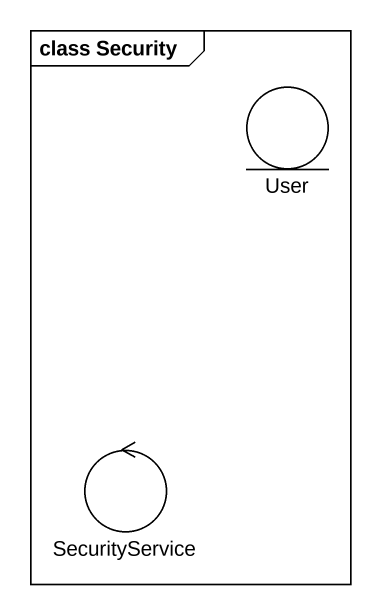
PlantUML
@startuml
mainframe class Security
entity User
control SecurityService
@enduml
